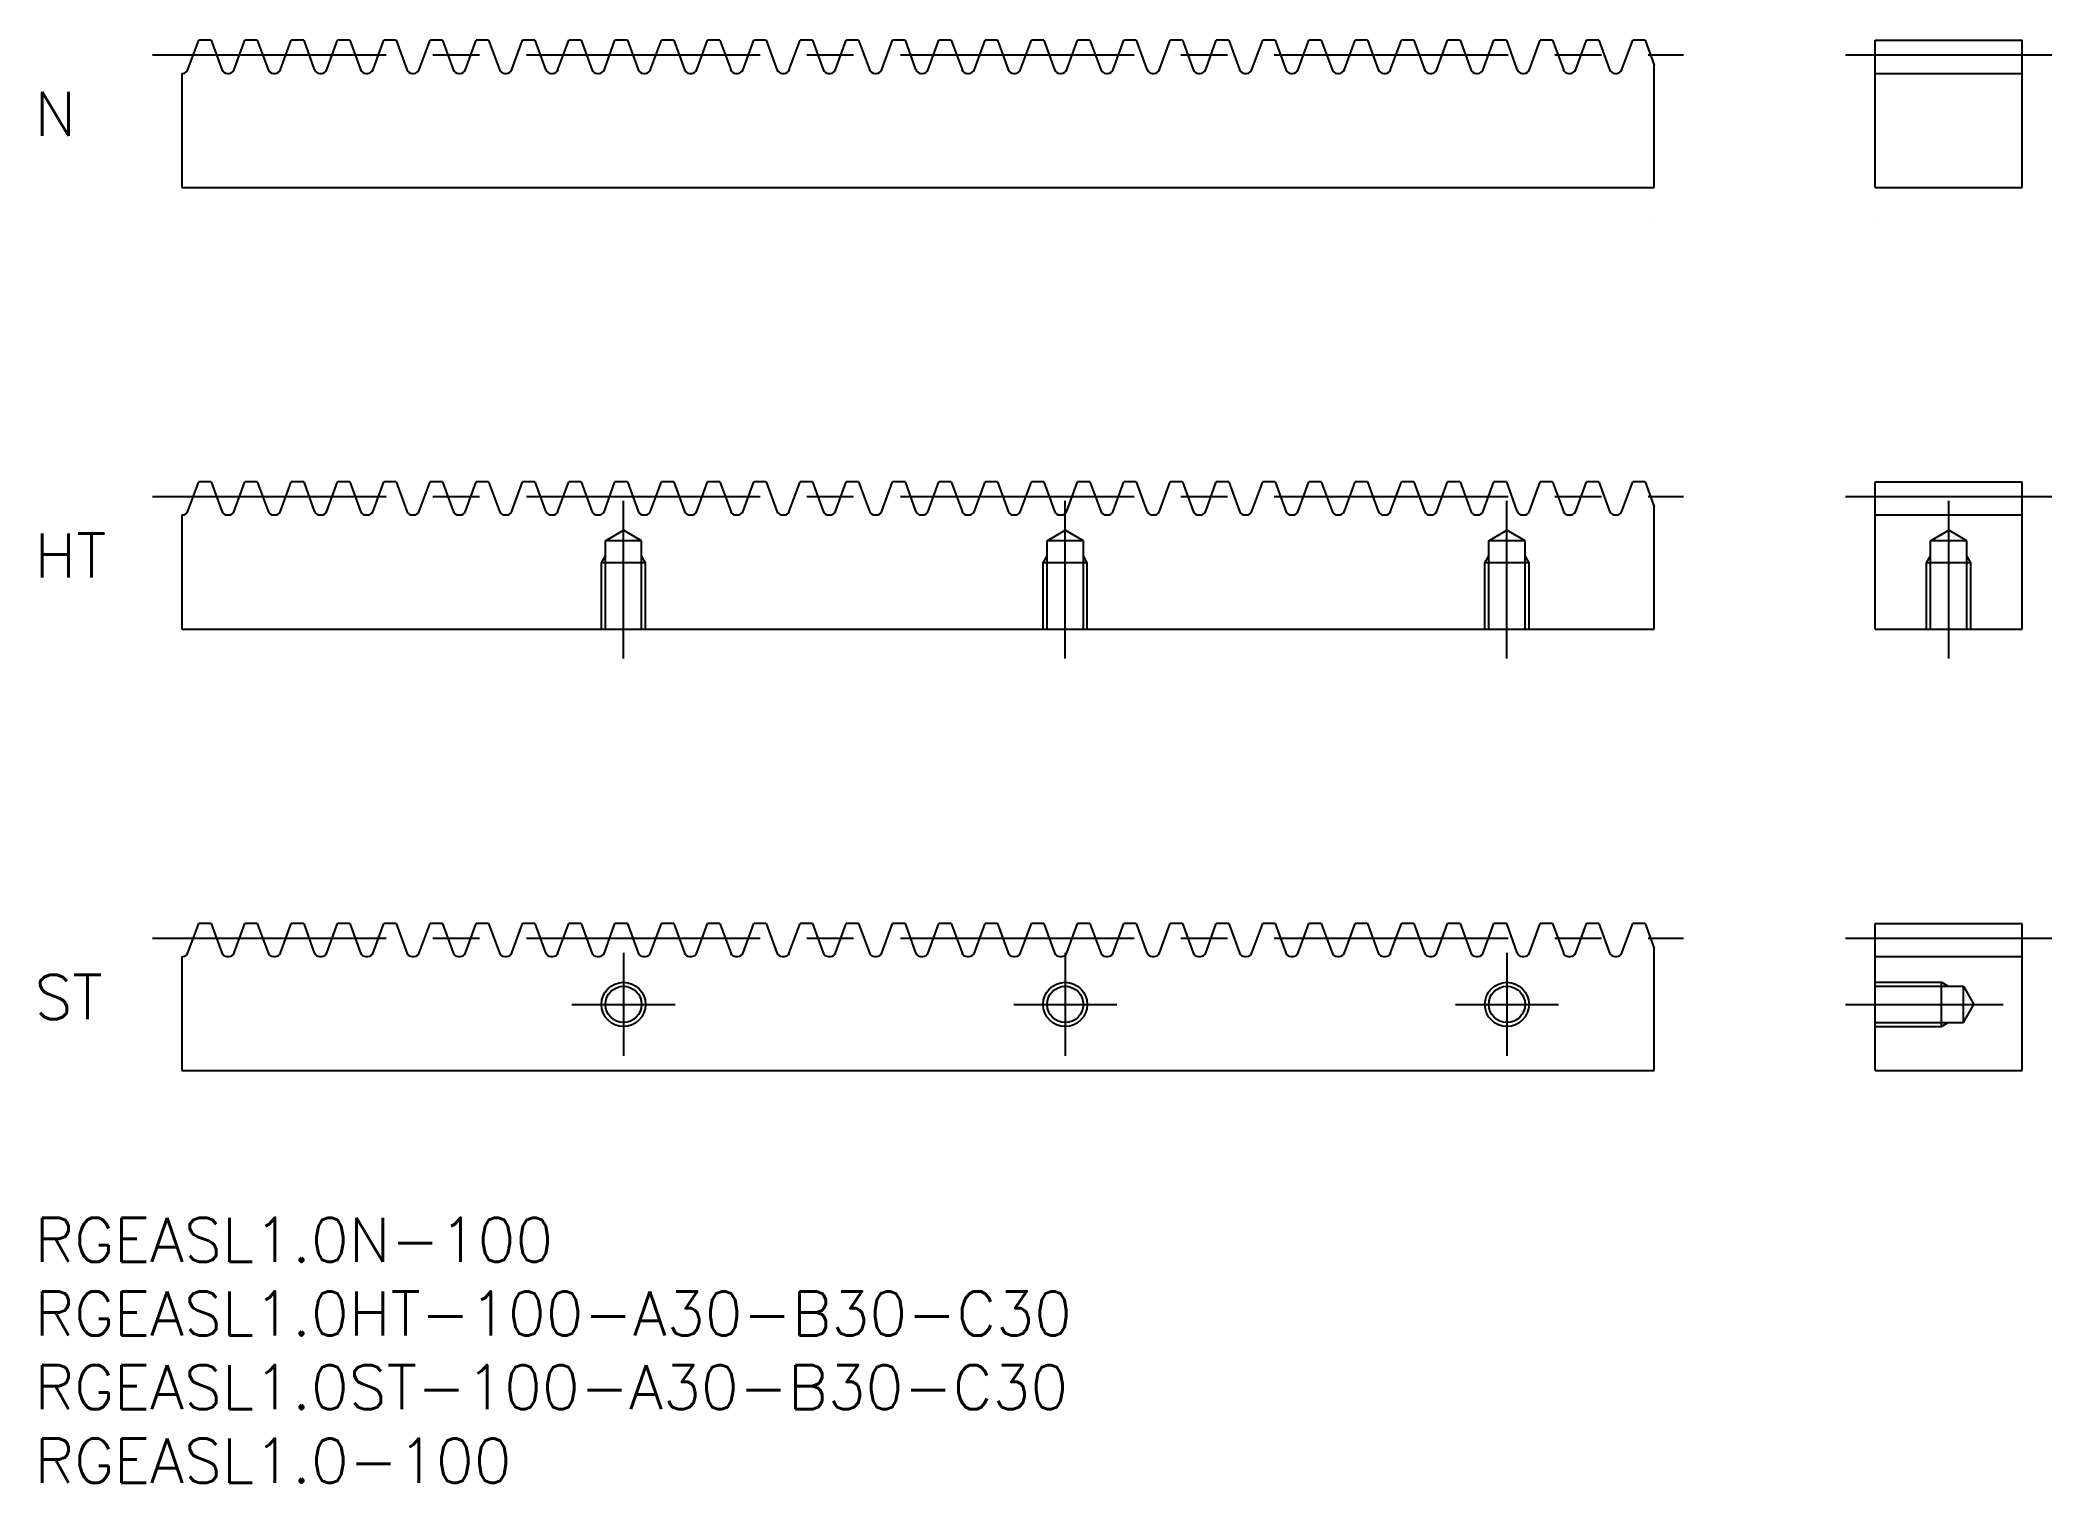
# Model space of a CAD drawing. Extents: x 0 to 137, y -18 to 80.
import ezdxf

# ---------------------------------------------------------------- set-up
doc = ezdxf.new("R2010")
doc.units = 0
doc.header["$LTSCALE"] = 0.5
doc.linetypes.add('CENTER', pattern=[50.8, 31.75, -6.35, 6.35, -6.35])
doc.linetypes.add('DASHED', pattern=[19.05, 12.7, -6.35])
for name, color, linetype in [('MSM_CENTER', 1, 'CENTER'), ('MSM_CONTINUOUS', 7, 'CONTINUOUS'), ('MSM_DASHED', 4, 'DASHED'), ('MSM_NARROW', 5, 'CONTINUOUS'), ('MSM_PART_NUMBER', 7, 'CONTINUOUS')]:
    doc.layers.add(name, color=color, linetype=linetype)
doc.styles.get("Standard").update_dxf_attribs({"font": 'txt.shx', "height": 3, "bigfont": 'bigfont.shx'})

msp = doc.modelspace()

# ---------------------------------------------------------------- linework, layer by layer
at = {"layer": 'MSM_CENTER'}
for p, q in [((8, 79), (112, 79)), ((123, 79), (137, 79)), ((8, 49), (112, 49)), ((40, 38), (40, 48.71)), ((70, 38), (70, 48.71)), ((100, 38), (100, 48.71)), ((123, 49), (137, 49)), ((130, 38), (130, 48.71)), ((8, 19), (112, 19)), ((40, 18), (40, 11)), ((70, 18), (70, 11)), ((100, 18), (100, 11)), ((123, 19), (137, 19)), ((36.5, 14.5), (43.5, 14.5)), ((66.5, 14.5), (73.5, 14.5)), ((96.5, 14.5), (103.5, 14.5)), ((123, 14.5), (133.71, 14.5))]:
    msp.add_line(p, q, dxfattribs=at)
at = {"layer": 'MSM_CONTINUOUS'}
for p, q in [((10.42, 78), (11.15, 80)), ((11.99, 80), (11.15, 80)), ((11.99, 80), (12.72, 78)), ((13.56, 78), (14.29, 80)), ((15.13, 80), (14.29, 80)), ((15.13, 80), (15.86, 78)), ((16.7, 78), (17.43, 80)), ((18.28, 80), (17.43, 80)), ((18.28, 80), (19, 78)), ((19.85, 78), (20.57, 80)), ((21.42, 80), (20.57, 80)), ((21.42, 80), (22.14, 78)), ((22.99, 78), (23.72, 80)), ((24.56, 80), (23.72, 80)), ((24.56, 80), (25.29, 78)), ((26.13, 78), (26.86, 80)), ((27.7, 80), (26.86, 80)), ((27.7, 80), (28.43, 78)), ((29.27, 78), (30, 80)), ((30.84, 80), (30, 80)), ((30.84, 80), (31.57, 78)), ((32.41, 78), (33.14, 80)), ((33.98, 80), (33.14, 80)), ((33.98, 80), (34.71, 78)), ((35.55, 78), (36.28, 80)), ((37.13, 80), (36.28, 80)), ((37.13, 80), (37.85, 78)), ((38.7, 78), (39.42, 80)), ((40.27, 80), (39.42, 80)), ((40.27, 80), (40.99, 78)), ((41.84, 78), (42.57, 80)), ((43.41, 80), (42.57, 80)), ((43.41, 80), (44.14, 78)), ((44.98, 78), (45.71, 80)), ((46.55, 80), (45.71, 80)), ((46.55, 80), (47.28, 78)), ((48.12, 78), (48.85, 80)), ((49.69, 80), (48.85, 80)), ((49.69, 80), (50.42, 78)), ((51.26, 78), (51.99, 80)), ((52.83, 80), (51.99, 80)), ((52.83, 80), (53.56, 78)), ((54.4, 78), (55.13, 80)), ((55.97, 80), (55.13, 80)), ((55.97, 80), (56.7, 78)), ((57.55, 78), (58.27, 80)), ((59.12, 80), (58.27, 80)), ((59.12, 80), (59.84, 78)), ((60.69, 78), (61.41, 80)), ((62.26, 80), (61.41, 80)), ((62.26, 80), (62.99, 78)), ((63.83, 78), (64.56, 80)), ((65.4, 80), (64.56, 80)), ((65.4, 80), (66.13, 78)), ((66.97, 78), (67.7, 80)), ((68.54, 80), (67.7, 80)), ((68.54, 80), (69.27, 78)), ((70.11, 78), (70.84, 80)), ((71.68, 80), (70.84, 80)), ((71.68, 80), (72.41, 78)), ((73.25, 78), (73.98, 80)), ((74.82, 80), (73.98, 80)), ((74.82, 80), (75.55, 78)), ((76.4, 78), (77.12, 80)), ((77.97, 80), (77.12, 80)), ((77.97, 80), (78.69, 78)), ((79.54, 78), (80.26, 80)), ((81.11, 80), (80.26, 80)), ((81.11, 80), (81.84, 78)), ((82.68, 78), (83.41, 80)), ((84.25, 80), (83.41, 80)), ((84.25, 80), (84.98, 78)), ((85.82, 78), (86.55, 80)), ((87.39, 80), (86.55, 80)), ((87.39, 80), (88.12, 78)), ((88.96, 78), (89.69, 80)), ((90.53, 80), (89.69, 80)), ((90.53, 80), (91.26, 78)), ((92.1, 78), (92.83, 80)), ((93.67, 80), (92.83, 80)), ((93.67, 80), (94.4, 78)), ((95.24, 78), (95.97, 80)), ((96.82, 80), (95.97, 80)), ((96.82, 80), (97.54, 78)), ((98.39, 78), (99.11, 80)), ((99.96, 80), (99.11, 80)), ((99.96, 80), (100.68, 78)), ((101.53, 78), (102.26, 80)), ((103.1, 80), (102.26, 80)), ((103.1, 80), (103.83, 78)), ((104.67, 78), (105.4, 80)), ((106.24, 80), (105.4, 80)), ((106.24, 80), (106.97, 78)), ((107.81, 78), (108.54, 80)), ((109.38, 80), (108.54, 80)), ((109.38, 80), (110, 78.3)), ((125, 80), (135, 80)), ((125, 70), (125, 80)), ((135, 70), (135, 80)), ((110, 70), (110, 78.3)), ((10, 77.75), (10.06, 77.75)), ((10, 77.75), (10, 70)), ((13.08, 77.75), (13.21, 77.75)), ((16.22, 77.75), (16.35, 77.75)), ((19.36, 77.75), (19.49, 77.75)), ((22.5, 77.75), (22.63, 77.75)), ((25.64, 77.75), (25.77, 77.75)), ((28.79, 77.75), (28.91, 77.75)), ((31.93, 77.75), (32.06, 77.75)), ((35.07, 77.75), (35.2, 77.75)), ((38.21, 77.75), (38.34, 77.75)), ((41.35, 77.75), (41.48, 77.75)), ((44.49, 77.75), (44.62, 77.75)), ((47.63, 77.75), (47.76, 77.75)), ((50.78, 77.75), (50.91, 77.75)), ((53.92, 77.75), (54.05, 77.75)), ((57.06, 77.75), (57.19, 77.75)), ((60.2, 77.75), (60.33, 77.75)), ((63.34, 77.75), (63.47, 77.75)), ((66.48, 77.75), (66.61, 77.75)), ((69.63, 77.75), (69.75, 77.75)), ((72.77, 77.75), (72.9, 77.75)), ((75.91, 77.75), (76.04, 77.75)), ((79.05, 77.75), (79.18, 77.75)), ((82.19, 77.75), (82.32, 77.75)), ((85.33, 77.75), (85.46, 77.75)), ((88.48, 77.75), (88.6, 77.75)), ((91.62, 77.75), (91.75, 77.75)), ((94.76, 77.75), (94.89, 77.75)), ((97.9, 77.75), (98.03, 77.75)), ((101.04, 77.75), (101.17, 77.75)), ((104.18, 77.75), (104.31, 77.75)), ((107.33, 77.75), (107.45, 77.75)), ((125, 77.75), (135, 77.75)), ((10, 70), (110, 70)), ((125, 70), (135, 70)), ((110, 68), (110, 68)), ((125, 68), (125, 68)), ((125, 68), (125, 68)), ((10.42, 48), (11.15, 50)), ((11.99, 50), (11.15, 50)), ((11.99, 50), (12.72, 48)), ((13.56, 48), (14.29, 50)), ((15.13, 50), (14.29, 50)), ((15.13, 50), (15.86, 48)), ((16.7, 48), (17.43, 50)), ((18.28, 50), (17.43, 50)), ((18.28, 50), (19, 48)), ((19.85, 48), (20.57, 50)), ((21.42, 50), (20.57, 50)), ((21.42, 50), (22.14, 48)), ((22.99, 48), (23.72, 50)), ((24.56, 50), (23.72, 50)), ((24.56, 50), (25.29, 48)), ((26.13, 48), (26.86, 50)), ((27.7, 50), (26.86, 50)), ((27.7, 50), (28.43, 48)), ((29.27, 48), (30, 50)), ((30.84, 50), (30, 50)), ((30.84, 50), (31.57, 48)), ((32.41, 48), (33.14, 50)), ((33.98, 50), (33.14, 50)), ((33.98, 50), (34.71, 48)), ((35.55, 48), (36.28, 50)), ((37.13, 50), (36.28, 50)), ((37.13, 50), (37.85, 48)), ((38.7, 48), (39.42, 50)), ((40.27, 50), (39.42, 50)), ((40.27, 50), (40.99, 48)), ((41.84, 48), (42.57, 50)), ((43.41, 50), (42.57, 50)), ((43.41, 50), (44.14, 48)), ((44.98, 48), (45.71, 50)), ((46.55, 50), (45.71, 50)), ((46.55, 50), (47.28, 48)), ((48.12, 48), (48.85, 50)), ((49.69, 50), (48.85, 50)), ((49.69, 50), (50.42, 48)), ((51.26, 48), (51.99, 50)), ((52.83, 50), (51.99, 50)), ((52.83, 50), (53.56, 48)), ((54.4, 48), (55.13, 50)), ((55.97, 50), (55.13, 50)), ((55.97, 50), (56.7, 48)), ((57.55, 48), (58.27, 50)), ((59.12, 50), (58.27, 50)), ((59.12, 50), (59.84, 48)), ((60.69, 48), (61.41, 50)), ((62.26, 50), (61.41, 50)), ((62.26, 50), (62.99, 48)), ((63.83, 48), (64.56, 50)), ((65.4, 50), (64.56, 50)), ((65.4, 50), (66.13, 48)), ((66.97, 48), (67.7, 50)), ((68.54, 50), (67.7, 50)), ((68.54, 50), (69.27, 48)), ((70.11, 48), (70.84, 50)), ((71.68, 50), (70.84, 50)), ((71.68, 50), (72.41, 48)), ((73.25, 48), (73.98, 50)), ((74.82, 50), (73.98, 50)), ((74.82, 50), (75.55, 48)), ((76.4, 48), (77.12, 50)), ((77.97, 50), (77.12, 50)), ((77.97, 50), (78.69, 48)), ((79.54, 48), (80.26, 50)), ((81.11, 50), (80.26, 50)), ((81.11, 50), (81.84, 48)), ((82.68, 48), (83.41, 50)), ((84.25, 50), (83.41, 50)), ((84.25, 50), (84.98, 48)), ((85.82, 48), (86.55, 50)), ((87.39, 50), (86.55, 50)), ((87.39, 50), (88.12, 48)), ((88.96, 48), (89.69, 50)), ((90.53, 50), (89.69, 50)), ((90.53, 50), (91.26, 48)), ((92.1, 48), (92.83, 50)), ((93.67, 50), (92.83, 50)), ((93.67, 50), (94.4, 48)), ((95.24, 48), (95.97, 50)), ((96.82, 50), (95.97, 50)), ((96.82, 50), (97.54, 48)), ((98.39, 48), (99.11, 50)), ((99.96, 50), (99.11, 50)), ((99.96, 50), (100.68, 48)), ((101.53, 48), (102.26, 50)), ((103.1, 50), (102.26, 50)), ((103.1, 50), (103.83, 48)), ((104.67, 48), (105.4, 50)), ((106.24, 50), (105.4, 50)), ((106.24, 50), (106.97, 48)), ((107.81, 48), (108.54, 50)), ((109.38, 50), (108.54, 50)), ((109.38, 50), (110, 48.3)), ((125, 50), (135, 50)), ((125, 40), (125, 50)), ((135, 40), (135, 50)), ((110, 40), (110, 48.3)), ((10, 47.75), (10.06, 47.75)), ((10, 47.75), (10, 40)), ((13.08, 47.75), (13.21, 47.75)), ((16.22, 47.75), (16.35, 47.75)), ((19.36, 47.75), (19.49, 47.75)), ((22.5, 47.75), (22.63, 47.75)), ((25.64, 47.75), (25.77, 47.75)), ((28.79, 47.75), (28.91, 47.75)), ((31.93, 47.75), (32.06, 47.75)), ((35.07, 47.75), (35.2, 47.75)), ((38.21, 47.75), (38.34, 47.75)), ((41.35, 47.75), (41.48, 47.75)), ((44.49, 47.75), (44.62, 47.75)), ((47.63, 47.75), (47.76, 47.75)), ((50.78, 47.75), (50.91, 47.75)), ((53.92, 47.75), (54.05, 47.75)), ((57.06, 47.75), (57.19, 47.75)), ((60.2, 47.75), (60.33, 47.75)), ((63.34, 47.75), (63.47, 47.75)), ((66.48, 47.75), (66.61, 47.75)), ((69.63, 47.75), (69.75, 47.75)), ((72.77, 47.75), (72.9, 47.75)), ((75.91, 47.75), (76.04, 47.75)), ((79.05, 47.75), (79.18, 47.75)), ((82.19, 47.75), (82.32, 47.75)), ((85.33, 47.75), (85.46, 47.75)), ((88.48, 47.75), (88.6, 47.75)), ((91.62, 47.75), (91.75, 47.75)), ((94.76, 47.75), (94.89, 47.75)), ((97.9, 47.75), (98.03, 47.75)), ((101.04, 47.75), (101.17, 47.75)), ((104.18, 47.75), (104.31, 47.75)), ((107.33, 47.75), (107.45, 47.75)), ((125, 47.75), (135, 47.75)), ((40, 46.14), (40, 46.14)), ((70, 46.14), (70, 46.14)), ((100, 46.14), (100, 46.14)), ((130, 46.14), (130, 46.14)), ((10, 40), (110, 40)), ((125, 40), (135, 40)), ((10.42, 18), (11.15, 20)), ((11.99, 20), (11.15, 20)), ((11.99, 20), (12.72, 18)), ((13.56, 18), (14.29, 20)), ((15.13, 20), (14.29, 20)), ((15.13, 20), (15.86, 18)), ((16.7, 18), (17.43, 20)), ((18.28, 20), (17.43, 20)), ((18.28, 20), (19, 18)), ((19.85, 18), (20.57, 20)), ((21.42, 20), (20.57, 20)), ((21.42, 20), (22.14, 18)), ((22.99, 18), (23.72, 20)), ((24.56, 20), (23.72, 20)), ((24.56, 20), (25.29, 18)), ((26.13, 18), (26.86, 20)), ((27.7, 20), (26.86, 20)), ((27.7, 20), (28.43, 18)), ((29.27, 18), (30, 20)), ((30.84, 20), (30, 20)), ((30.84, 20), (31.57, 18)), ((32.41, 18), (33.14, 20)), ((33.98, 20), (33.14, 20)), ((33.98, 20), (34.71, 18)), ((35.55, 18), (36.28, 20)), ((37.13, 20), (36.28, 20)), ((37.13, 20), (37.85, 18)), ((38.7, 18), (39.42, 20)), ((40.27, 20), (39.42, 20)), ((40.27, 20), (40.99, 18)), ((41.84, 18), (42.57, 20)), ((43.41, 20), (42.57, 20)), ((43.41, 20), (44.14, 18)), ((44.98, 18), (45.71, 20)), ((46.55, 20), (45.71, 20)), ((46.55, 20), (47.28, 18)), ((48.12, 18), (48.85, 20)), ((49.69, 20), (48.85, 20)), ((49.69, 20), (50.42, 18)), ((51.26, 18), (51.99, 20)), ((52.83, 20), (51.99, 20)), ((52.83, 20), (53.56, 18)), ((54.4, 18), (55.13, 20)), ((55.97, 20), (55.13, 20)), ((55.97, 20), (56.7, 18)), ((57.55, 18), (58.27, 20)), ((59.12, 20), (58.27, 20)), ((59.12, 20), (59.84, 18)), ((60.69, 18), (61.41, 20)), ((62.26, 20), (61.41, 20)), ((62.26, 20), (62.99, 18)), ((63.83, 18), (64.56, 20)), ((65.4, 20), (64.56, 20)), ((65.4, 20), (66.13, 18)), ((66.97, 18), (67.7, 20)), ((68.54, 20), (67.7, 20)), ((68.54, 20), (69.27, 18)), ((70.11, 18), (70.84, 20)), ((71.68, 20), (70.84, 20)), ((71.68, 20), (72.41, 18)), ((73.25, 18), (73.98, 20)), ((74.82, 20), (73.98, 20)), ((74.82, 20), (75.55, 18)), ((76.4, 18), (77.12, 20)), ((77.97, 20), (77.12, 20)), ((77.97, 20), (78.69, 18)), ((79.54, 18), (80.26, 20)), ((81.11, 20), (80.26, 20)), ((81.11, 20), (81.84, 18)), ((82.68, 18), (83.41, 20)), ((84.25, 20), (83.41, 20)), ((84.25, 20), (84.98, 18)), ((85.82, 18), (86.55, 20)), ((87.39, 20), (86.55, 20)), ((87.39, 20), (88.12, 18)), ((88.96, 18), (89.69, 20)), ((90.53, 20), (89.69, 20)), ((90.53, 20), (91.26, 18)), ((92.1, 18), (92.83, 20)), ((93.67, 20), (92.83, 20)), ((93.67, 20), (94.4, 18)), ((95.24, 18), (95.97, 20)), ((96.82, 20), (95.97, 20)), ((96.82, 20), (97.54, 18)), ((98.39, 18), (99.11, 20)), ((99.96, 20), (99.11, 20)), ((99.96, 20), (100.68, 18)), ((101.53, 18), (102.26, 20)), ((103.1, 20), (102.26, 20)), ((103.1, 20), (103.83, 18)), ((104.67, 18), (105.4, 20)), ((106.24, 20), (105.4, 20)), ((106.24, 20), (106.97, 18)), ((107.81, 18), (108.54, 20)), ((109.38, 20), (108.54, 20)), ((109.38, 20), (110, 18.3)), ((125, 20), (135, 20)), ((125, 10), (125, 20)), ((135, 10), (135, 20)), ((110, 10), (110, 18.3)), ((10, 17.75), (10.06, 17.75)), ((10, 17.75), (10, 10)), ((13.08, 17.75), (13.21, 17.75)), ((16.22, 17.75), (16.35, 17.75)), ((19.36, 17.75), (19.49, 17.75)), ((22.5, 17.75), (22.63, 17.75)), ((25.64, 17.75), (25.77, 17.75)), ((28.79, 17.75), (28.91, 17.75)), ((31.93, 17.75), (32.06, 17.75)), ((35.07, 17.75), (35.2, 17.75)), ((38.21, 17.75), (38.34, 17.75)), ((41.35, 17.75), (41.48, 17.75)), ((44.49, 17.75), (44.62, 17.75)), ((47.63, 17.75), (47.76, 17.75)), ((50.78, 17.75), (50.91, 17.75)), ((53.92, 17.75), (54.05, 17.75)), ((57.06, 17.75), (57.19, 17.75)), ((60.2, 17.75), (60.33, 17.75)), ((63.34, 17.75), (63.47, 17.75)), ((66.48, 17.75), (66.61, 17.75)), ((69.63, 17.75), (69.75, 17.75)), ((72.77, 17.75), (72.9, 17.75)), ((75.91, 17.75), (76.04, 17.75)), ((79.05, 17.75), (79.18, 17.75)), ((82.19, 17.75), (82.32, 17.75)), ((85.33, 17.75), (85.46, 17.75)), ((88.48, 17.75), (88.6, 17.75)), ((91.62, 17.75), (91.75, 17.75)), ((94.76, 17.75), (94.89, 17.75)), ((97.9, 17.75), (98.03, 17.75)), ((101.04, 17.75), (101.17, 17.75)), ((104.18, 17.75), (104.31, 17.75)), ((107.33, 17.75), (107.45, 17.75)), ((125, 17.75), (135, 17.75)), ((38.43, 14.5), (38.43, 14.5)), ((10, 10), (110, 10)), ((125, 10), (135, 10))]:
    msp.add_line(p, q, dxfattribs=at)
for centre in [(40, 14.5), (70, 14.5), (100, 14.5)]:
    msp.add_circle(centre, 1.23, dxfattribs=at)
for centre, start, end in [((10.06, 78.13), 270, 340), ((13.08, 78.13), 200, 270), ((13.21, 78.13), 270, 340), ((16.22, 78.13), 200, 270), ((16.35, 78.13), 270, 340), ((19.36, 78.13), 200, 270), ((19.49, 78.13), 270, 340), ((22.5, 78.13), 200, 270), ((22.63, 78.13), 270, 340), ((25.64, 78.13), 200, 270), ((25.77, 78.13), 270, 340), ((28.79, 78.13), 200, 270), ((28.91, 78.13), 270, 340), ((31.93, 78.13), 200, 270), ((32.06, 78.13), 270, 340), ((35.07, 78.13), 200, 270), ((35.2, 78.13), 270, 340), ((38.21, 78.13), 200, 270), ((38.34, 78.13), 270, 340), ((41.35, 78.13), 200, 270), ((41.48, 78.13), 270, 340), ((44.49, 78.13), 200, 270), ((44.62, 78.13), 270, 340), ((47.63, 78.13), 200, 270), ((47.76, 78.13), 270, 340), ((50.78, 78.13), 200, 270), ((50.91, 78.13), 270, 340), ((53.92, 78.13), 200, 270), ((54.05, 78.13), 270, 340), ((57.06, 78.13), 200, 270), ((57.19, 78.13), 270, 340), ((60.2, 78.13), 200, 270), ((60.33, 78.13), 270, 340), ((63.34, 78.13), 200, 270), ((63.47, 78.13), 270, 340), ((66.48, 78.13), 200, 270), ((66.61, 78.13), 270, 340), ((69.63, 78.13), 200, 270), ((69.75, 78.13), 270, 340), ((72.77, 78.13), 200, 270), ((72.9, 78.13), 270, 340), ((75.91, 78.13), 200, 270), ((76.04, 78.13), 270, 340), ((79.05, 78.13), 200, 270), ((79.18, 78.13), 270, 340), ((82.19, 78.13), 200, 270), ((82.32, 78.13), 270, 340), ((85.33, 78.13), 200, 270), ((85.46, 78.13), 270, 340), ((88.48, 78.13), 200, 270), ((88.6, 78.13), 270, 340), ((91.62, 78.13), 200, 270), ((91.75, 78.13), 270, 340), ((94.76, 78.13), 200, 270), ((94.89, 78.13), 270, 340), ((97.9, 78.13), 200, 270), ((98.03, 78.13), 270, 340), ((101.04, 78.13), 200, 270), ((101.17, 78.13), 270, 340), ((104.18, 78.13), 200, 270), ((104.31, 78.13), 270, 340), ((107.33, 78.13), 200, 270), ((107.45, 78.13), 270, 340), ((10.06, 48.13), 270, 340), ((13.08, 48.13), 200, 270), ((13.21, 48.13), 270, 340), ((16.22, 48.13), 200, 270), ((16.35, 48.13), 270, 340), ((19.36, 48.13), 200, 270), ((19.49, 48.13), 270, 340), ((22.5, 48.13), 200, 270), ((22.63, 48.13), 270, 340), ((25.64, 48.13), 200, 270), ((25.77, 48.13), 270, 340), ((28.79, 48.13), 200, 270), ((28.91, 48.13), 270, 340), ((31.93, 48.13), 200, 270), ((32.06, 48.13), 270, 340), ((35.07, 48.13), 200, 270), ((35.2, 48.13), 270, 340), ((38.21, 48.13), 200, 270), ((38.34, 48.13), 270, 340), ((41.35, 48.13), 200, 270), ((41.48, 48.13), 270, 340), ((44.49, 48.13), 200, 270), ((44.62, 48.13), 270, 340), ((47.63, 48.13), 200, 270), ((47.76, 48.13), 270, 340), ((50.78, 48.13), 200, 270), ((50.91, 48.13), 270, 340), ((53.92, 48.13), 200, 270), ((54.05, 48.13), 270, 340), ((57.06, 48.13), 200, 270), ((57.19, 48.13), 270, 340), ((60.2, 48.13), 200, 270), ((60.33, 48.13), 270, 340), ((63.34, 48.13), 200, 270), ((63.47, 48.13), 270, 340), ((66.48, 48.13), 200, 270), ((66.61, 48.13), 270, 340), ((69.63, 48.13), 200, 270), ((69.75, 48.13), 270, 340), ((72.77, 48.13), 200, 270), ((72.9, 48.13), 270, 340), ((75.91, 48.13), 200, 270), ((76.04, 48.13), 270, 340), ((79.05, 48.13), 200, 270), ((79.18, 48.13), 270, 340), ((82.19, 48.13), 200, 270), ((82.32, 48.13), 270, 340), ((85.33, 48.13), 200, 270), ((85.46, 48.13), 270, 340), ((88.48, 48.13), 200, 270), ((88.6, 48.13), 270, 340), ((91.62, 48.13), 200, 270), ((91.75, 48.13), 270, 340), ((94.76, 48.13), 200, 270), ((94.89, 48.13), 270, 340), ((97.9, 48.13), 200, 270), ((98.03, 48.13), 270, 340), ((101.04, 48.13), 200, 270), ((101.17, 48.13), 270, 340), ((104.18, 48.13), 200, 270), ((104.31, 48.13), 270, 340), ((107.33, 48.13), 200, 270), ((107.45, 48.13), 270, 340), ((10.06, 18.13), 270, 340), ((13.08, 18.13), 200, 270), ((13.21, 18.13), 270, 340), ((16.22, 18.13), 200, 270), ((16.35, 18.13), 270, 340), ((19.36, 18.13), 200, 270), ((19.49, 18.13), 270, 340), ((22.5, 18.13), 200, 270), ((22.63, 18.13), 270, 340), ((25.64, 18.13), 200, 270), ((25.77, 18.13), 270, 340), ((28.79, 18.13), 200, 270), ((28.91, 18.13), 270, 340), ((31.93, 18.13), 200, 270), ((32.06, 18.13), 270, 340), ((35.07, 18.13), 200, 270), ((35.2, 18.13), 270, 340), ((38.21, 18.13), 200, 270), ((38.34, 18.13), 270, 340), ((41.35, 18.13), 200, 270), ((41.48, 18.13), 270, 340), ((44.49, 18.13), 200, 270), ((44.62, 18.13), 270, 340), ((47.63, 18.13), 200, 270), ((47.76, 18.13), 270, 340), ((50.78, 18.13), 200, 270), ((50.91, 18.13), 270, 340), ((53.92, 18.13), 200, 270), ((54.05, 18.13), 270, 340), ((57.06, 18.13), 200, 270), ((57.19, 18.13), 270, 340), ((60.2, 18.13), 200, 270), ((60.33, 18.13), 270, 340), ((63.34, 18.13), 200, 270), ((63.47, 18.13), 270, 340), ((66.48, 18.13), 200, 270), ((66.61, 18.13), 270, 340), ((69.63, 18.13), 200, 270), ((69.75, 18.13), 270, 340), ((72.77, 18.13), 200, 270), ((72.9, 18.13), 270, 340), ((75.91, 18.13), 200, 270), ((76.04, 18.13), 270, 340), ((79.05, 18.13), 200, 270), ((79.18, 18.13), 270, 340), ((82.19, 18.13), 200, 270), ((82.32, 18.13), 270, 340), ((85.33, 18.13), 200, 270), ((85.46, 18.13), 270, 340), ((88.48, 18.13), 200, 270), ((88.6, 18.13), 270, 340), ((91.62, 18.13), 200, 270), ((91.75, 18.13), 270, 340), ((94.76, 18.13), 200, 270), ((94.89, 18.13), 270, 340), ((97.9, 18.13), 200, 270), ((98.03, 18.13), 270, 340), ((101.04, 18.13), 200, 270), ((101.17, 18.13), 270, 340), ((104.18, 18.13), 200, 270), ((104.31, 18.13), 270, 340), ((107.33, 18.13), 200, 270), ((107.45, 18.13), 270, 340)]:
    msp.add_arc(centre, 0.38, start, end, dxfattribs=at)
at = {"layer": 'MSM_DASHED'}
for p, q in [((38.77, 46), (40, 46.71)), ((41.23, 46), (40, 46.71)), ((68.77, 46), (70, 46.71)), ((71.23, 46), (70, 46.71)), ((98.77, 46), (100, 46.71)), ((101.23, 46), (100, 46.71)), ((128.77, 46), (130, 46.71)), ((131.23, 46), (130, 46.71)), ((41.23, 46), (38.77, 46)), ((38.77, 40), (38.77, 46)), ((41.23, 40), (41.23, 46)), ((71.23, 46), (68.77, 46)), ((68.77, 40), (68.77, 46)), ((71.23, 40), (71.23, 46)), ((101.23, 46), (98.77, 46)), ((98.77, 40), (98.77, 46)), ((101.23, 40), (101.23, 46)), ((131.23, 46), (128.77, 46)), ((128.77, 40), (128.77, 46)), ((131.23, 40), (131.23, 46)), ((38.5, 44.5), (38.77, 44.97)), ((41.5, 44.5), (38.5, 44.5)), ((38.5, 40), (38.5, 44.5)), ((41.5, 44.5), (41.23, 44.97)), ((41.5, 40), (41.5, 44.5)), ((68.5, 44.5), (68.77, 44.97)), ((71.5, 44.5), (68.5, 44.5)), ((68.5, 40), (68.5, 44.5)), ((71.5, 44.5), (71.23, 44.97)), ((71.5, 40), (71.5, 44.5)), ((98.5, 44.5), (98.77, 44.97)), ((101.5, 44.5), (98.5, 44.5)), ((98.5, 40), (98.5, 44.5)), ((101.5, 44.5), (101.23, 44.97)), ((101.5, 40), (101.5, 44.5)), ((128.5, 44.5), (128.77, 44.97)), ((131.5, 44.5), (128.5, 44.5)), ((128.5, 40), (128.5, 44.5)), ((131.5, 44.5), (131.23, 44.97)), ((131.5, 40), (131.5, 44.5)), ((125, 16), (129.5, 16)), ((125, 15.73), (131, 15.73)), ((129.5, 16), (129.97, 15.73)), ((129.5, 13), (129.5, 16)), ((131, 13.27), (131, 15.73)), ((131, 15.73), (131.71, 14.5)), ((131, 13.27), (131.71, 14.5)), ((125, 13.27), (131, 13.27)), ((125, 13), (129.5, 13)), ((129.5, 13), (129.97, 13.27))]:
    msp.add_line(p, q, dxfattribs=at)
at = {"layer": 'MSM_NARROW'}
for centre in [(40, 14.5), (70, 14.5), (100, 14.5)]:
    msp.add_circle(centre, 1.5, dxfattribs=at)

# ---------------------------------------------------------------- texts
at = {"layer": 'MSM_PART_NUMBER', "linetype": 'CONTINUOUS'}
for s, p in [('N', (0, 73.5)), ('HT', (0, 43.5)), ('ST', (0, 13.5)), ('RGEASL1.0N-100', (0, -3)), ('RGEASL1.0HT-100-A30-B30-C30', (0, -8)), ('RGEASL1.0ST-100-A30-B30-C30', (0, -13)), ('RGEASL1.0-100', (0, -18))]:
    msp.add_text(s, height=3, dxfattribs=at).set_placement(p)

doc.saveas('drawing.dxf')
